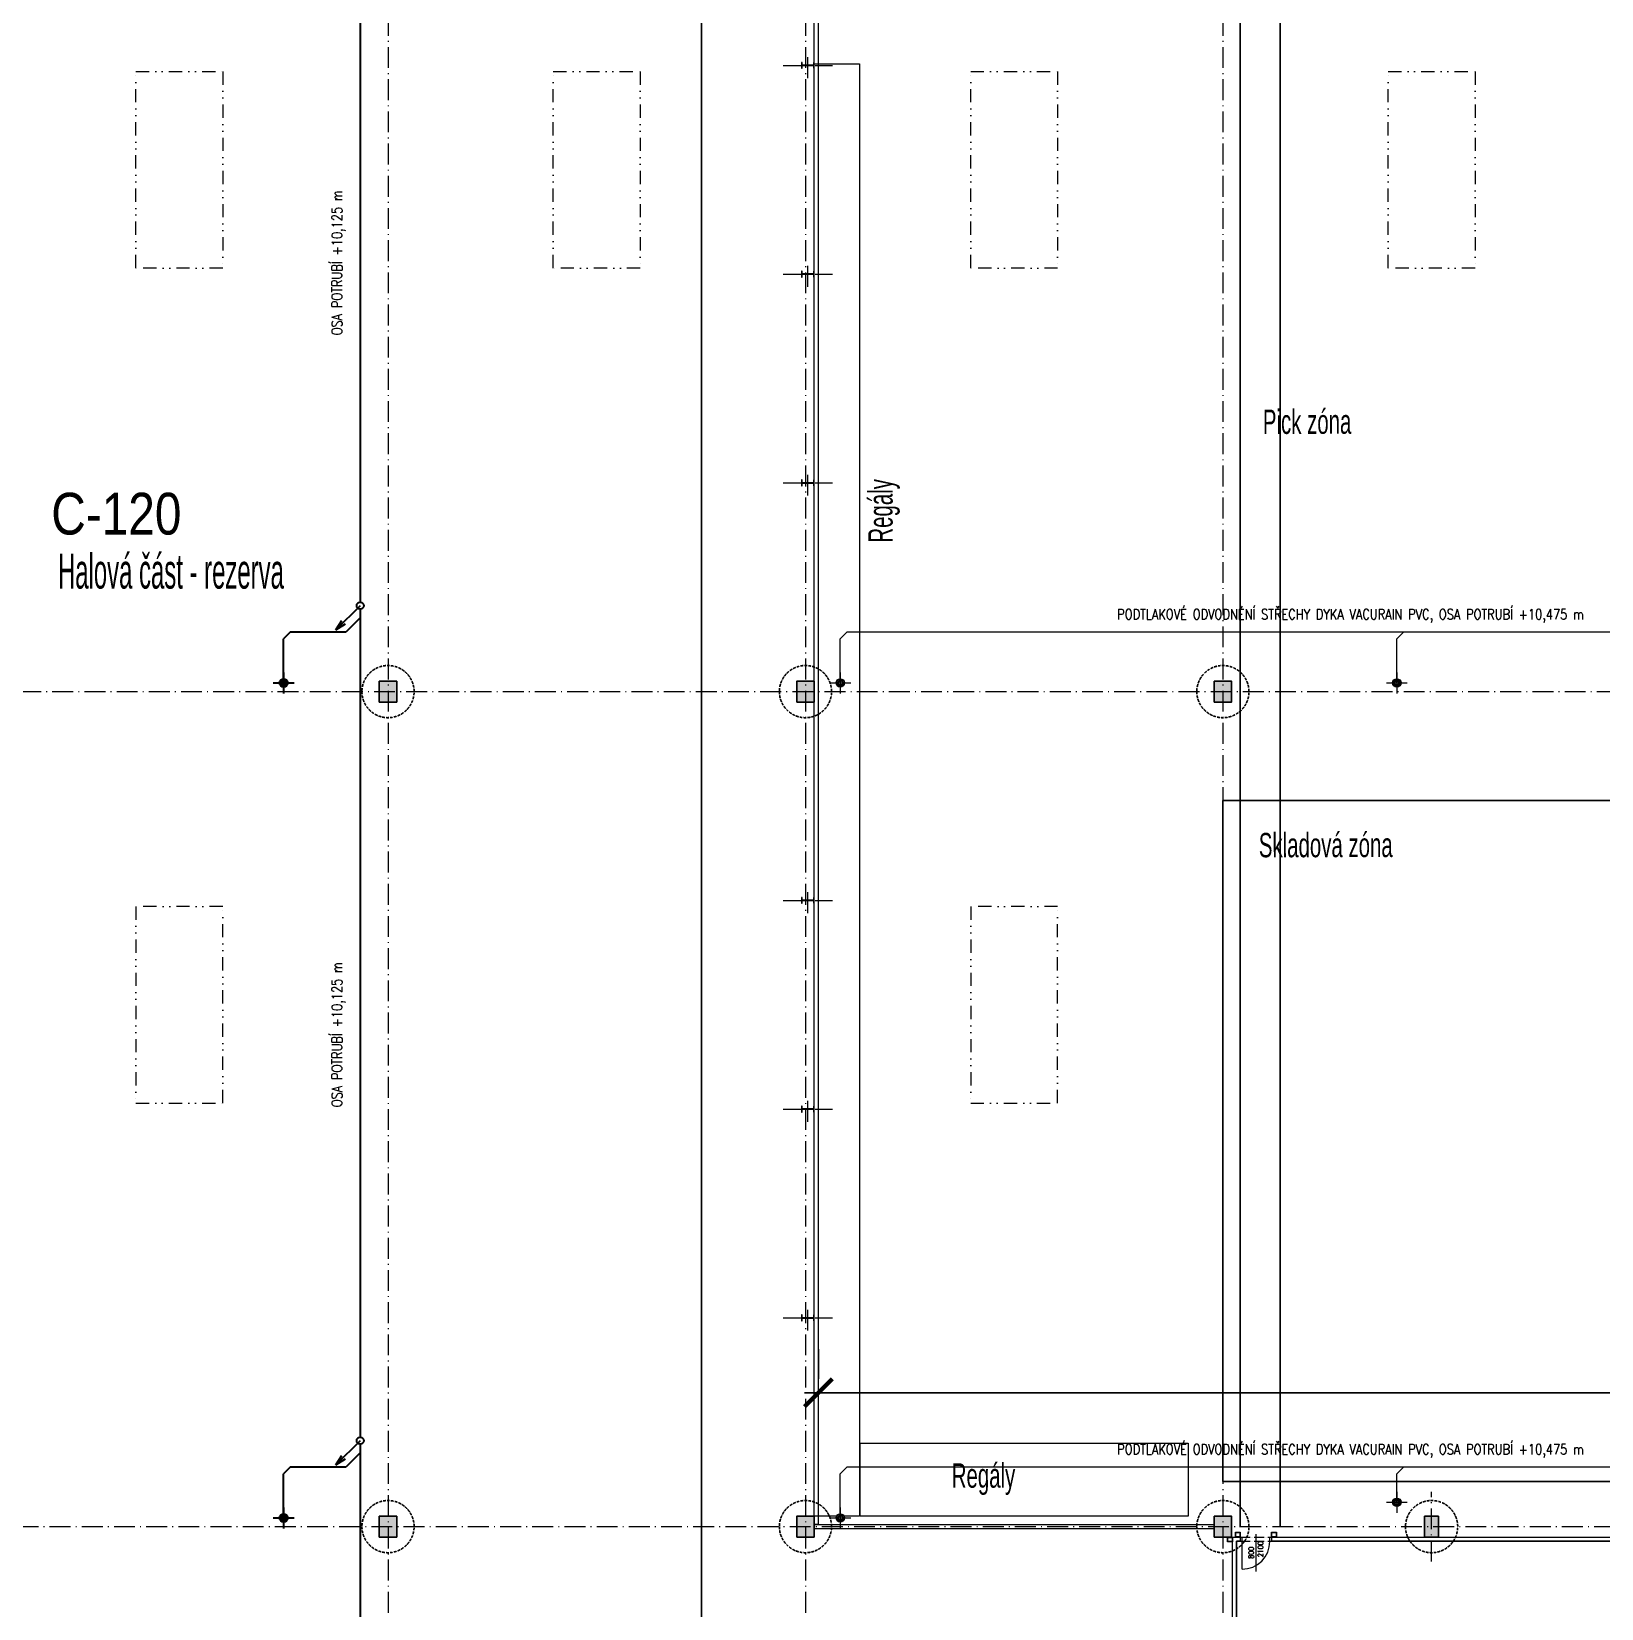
# Model space of a CAD drawing. Header units: millimetres. Extents: x 325046 to 1268204, y 1875583 to 2761998.
# Drawn here: x 983831 to 1028961, y 2540540 to 2585865 of the extents above; entities that cross this region are included whole.
import ezdxf

# ---------------------------------------------------------------- set-up
doc = ezdxf.new("R2010")
doc.units = ezdxf.units.MM
doc.header["$LTSCALE"] = 100
doc.header["$PDMODE"] = 65
for name, pattern in [('$AUDIT_BAD_LTYPE1', [0]), ('ACAD_ISO05W100', [33, 24, -3, 0, -3, 0, -3]), ('ACAD_ISO10W100', [18.5, 12, -3, 0.5, -3]), ('DASHED', [0.75, 0.5, -0.25]), ('DIVIDE', [31.75, 12.7, -6.35, 0, -6.35, 0, -6.35]), ('SO02_F11anp01$0${ Leader Line}', [0])]:
    doc.linetypes.add(name, pattern=pattern)
for name, color, linetype, lineweight, true_color in [('DVEŘE - POPIS', 7, 'Continuous', 5, 0x008a22), ('Korabek-text', 7, 'Continuous', 0, 0x7a7a7a), ('Korabek-trasy', 7, 'Continuous', 30, 0x7478c3), ('Korabek-vpuste', 7, 'Continuous', 30, 0x6f7ceb), ('Manipulační - obrys - 1. etapa', 7, 'Continuous', 13, 0x1a63a8), ('OCELOVÉ KONSTRUKCE', 7, 'Continuous', 13, 0x2865c8), ('otvory', 7, 'Continuous', 20, 0xb30000), ('Regály', 7, 'Continuous', 9, 0x0d4f10), ('Světlíky', 7, 'DIVIDE', 15, 0xf81696)]:
    doc.layers.add(name, color=color, linetype=linetype, lineweight=lineweight, true_color=true_color)
for name, color, linetype in [('kóty 100', 5, 'Continuous'), ('KÓTY 200', 5, 'Continuous'), ('Kóty osové', 5, 'Continuous'), ('Popis - dílčí', 5, 'Continuous'), ('ČÍSLO MÍSTNOSTI', 4, 'Continuous'), ('ŽB- SLOUPY', 3, 'Continuous')]:
    doc.layers.add(name, color=color, linetype=linetype)
for name, color, linetype, lineweight in [('Objekty - osy', 5, 'ACAD_ISO10W100', 20), ('OBVODOVÝ PLÁŠŤ', 2, 'Continuous', 9), ('ŽB - Šraf-prefa', 253, 'Continuous', 13)]:
    doc.layers.add(name, color=color, linetype=linetype, lineweight=lineweight)
for name, color, linetype, true_color in [('POPIS MÍSTNOSTÍ', 7, 'Continuous', 0x072bf2), ('Příprava na dock', 7, 'Continuous', 0x616161), ('Skladová zóna', 7, 'Continuous', 0xe85917)]:
    doc.layers.add(name, color=color, linetype=linetype, true_color=true_color)
doc.styles.add('ARIAL NARROW', font='ARIALN.TTF')
doc.styles.add('ARIL-TENKÝ', font='arial.ttf')
doc.styles.add('FSIMPLEX', font='simplex.shx')
doc.styles.add('ROMANS', font='romans.shx', dxfattribs={"width": 0.8})
doc.styles.add('ROZPISKA', font='arial.ttf', dxfattribs={"width": 0.6})
doc.dimstyles.new('100', dxfattribs={"dimscale": 100, "dimtxt": 2.3, "dimasz": 1.5, "dimexe": 1, "dimexo": 4, "dimgap": 1, "dimtad": 1, "dimdec": 0, "dimzin": 0, "dimdsep": 46, "dimtxsty": 'ARIAL NARROW', "dimblk": 'ARCHTICK', "dimcen": 4, "dimdle": 1, "dimclrd": 256, "dimclre": 256, "dimclrt": 7, "dimadec": 0, "dimazin": 0, "dimtfac": 1, "dimtdec": 0, "dimtix": 1, "dimtofl": 0, "dimtmove": 0, "dimatfit": 2, "dimldrblk": 'OBLIQUE', "dimfxl": 1, "dimtolj": 1, "dimtzin": 0, "dimlwd": -1, "dimlwe": -1, "dimarcsym": 1})
doc.dimstyles.new('200', dxfattribs={"dimscale": 200, "dimtxt": 2.3, "dimasz": 2, "dimexe": 1, "dimexo": 2, "dimgap": 1, "dimtad": 1, "dimdec": 0, "dimzin": 0, "dimdsep": 46, "dimtxsty": 'ARIAL NARROW', "dimblk": 'ARCHTICK', "dimcen": 4, "dimdle": 1, "dimclrd": 256, "dimclre": 256, "dimclrt": 7, "dimadec": 0, "dimazin": 0, "dimtfac": 1, "dimtdec": 0, "dimtix": 1, "dimtofl": 0, "dimtmove": 0, "dimatfit": 0, "dimldrblk": 'OBLIQUE', "dimfxl": 1, "dimtolj": 1, "dimtzin": 0, "dimlwd": -1, "dimlwe": -1, "dimarcsym": 0})
doc.dimstyles.new('400', dxfattribs={"dimscale": 400, "dimtxt": 2.5, "dimasz": 2, "dimexe": 1, "dimexo": 12, "dimgap": 1, "dimtad": 1, "dimdec": 0, "dimzin": 0, "dimdsep": 46, "dimtxsty": 'ARIL-TENKÝ', "dimblk": 'ARCHTICK', "dimcen": 4, "dimdle": 1, "dimclrd": 256, "dimclre": 256, "dimclrt": 7, "dimadec": 0, "dimazin": 0, "dimtfac": 1, "dimtdec": 0, "dimtix": 1, "dimtofl": 0, "dimtmove": 0, "dimatfit": 0, "dimldrblk": 'OBLIQUE', "dimfxl": 1, "dimtolj": 1, "dimtzin": 0, "dimlwd": -1, "dimlwe": -1, "dimarcsym": 0})

# ---------------------------------------------------------------- blocks, each defined once
blk = doc.blocks.new('H1 PU')
at = {"layer": 'Příprava na dock', "linetype": 'DASHED', "ltscale": 1.5}
blk.add_circle((1537736, -4876565), 750, dxfattribs=at)
blk = doc.blocks.new('_ARCHTICK')
at = {"color": 0, "linetype": 'ByBlock', "const_width": 0.15}
blk.add_lwpolyline([(-0.5, -0.5), (0.5, 0.5)], dxfattribs=at)
blk = doc.blocks.new('*D299')
at = {"layer": 'Defpoints', "color": 0, "transparency": 16777216}
for p in [(1006449, 2546738), (1006449, 2543193), (1078354, 2542593)]:
    blk.add_point(p, dxfattribs=at)
at = {"layer": 'Kóty osové', "transparency": 16777216}
for p, q in [((1006449, 2547993), (1006449, 2547138)), ((1078354, 2547393), (1078354, 2547138)), ((1078754, 2546738), (1006049, 2546738))]:
    blk.add_line(p, q, dxfattribs=at)
at = {"layer": 'Kóty osové', "transparency": 16777216, "xscale": 800, "yscale": 800, "zscale": 800, "rotation": 180}
blk.add_blockref('_ARCHTICK', (1006449, 2546738), dxfattribs=at)
at = {"layer": 'Kóty osové', "transparency": 16777216, "xscale": 800, "yscale": 800, "zscale": 800}
blk.add_blockref('_ARCHTICK', (1078354, 2546738), dxfattribs=at)
at = {"layer": 'Kóty osové', "color": 7, "transparency": 16777216, "insert": (1042401, 2547648), "char_height": 1000, "attachment_point": 5, "style": 'ARIL-TENKÝ'}
blk.add_mtext('\\A1;71905', dxfattribs=at)
blk = doc.blocks.new('_Oblique')
at = {"color": 0, "lineweight": -2}
blk.add_line((-0.5, -0.5), (0.5, 0.5), dxfattribs=at)
blk = doc.blocks.new('A$C7DC35752')
at = {"layer": 'OCELOVÉ KONSTRUKCE', "flags": 128}
blk.add_lwpolyline([(0, 140), (0, 0), (140, 0), (140, 140), (0, 140)], dxfattribs=at)
blk.add_lwpolyline([(10, 130), (10, 10), (130, 10), (130, 130)], close=True, dxfattribs=at)
blk = doc.blocks.new('*D351')
at = {"layer": 'Defpoints', "color": 0, "transparency": 16777216}
for p in [(1078474, 2590543), (1001625, 2452363), (1003087, 2452363)]:
    blk.add_point(p, dxfattribs=at)
at = {"layer": 'kóty 100', "transparency": 16777216}
for p, q in [((1078074, 2590543), (1002987, 2590543)), ((1003087, 2590643), (1003087, 2452263)), ((1002025, 2452363), (1003187, 2452363))]:
    blk.add_line(p, q, dxfattribs=at)
at = {"layer": 'kóty 100', "transparency": 16777216, "xscale": 150, "yscale": 150, "zscale": 150}
for p, rotation in [((1003087, 2590543), 90), ((1003087, 2452363), 270)]:
    blk.add_blockref('_ARCHTICK', p, dxfattribs=dict(at, rotation=rotation))
at = {"layer": 'kóty 100', "color": 7, "transparency": 16777216, "insert": (1002869, 2521453), "char_height": 230, "attachment_point": 5, "rotation": 90, "style": 'ARIAL NARROW'}
blk.add_mtext('\\A1;138179', dxfattribs=at)
blk = doc.blocks.new('*D414')
at = {"layer": 'Defpoints', "color": 0, "transparency": 16777216}
for p in [(1070729, 2594929), (1070729, 2591363), (1018579, 2542473)]:
    blk.add_point(p, dxfattribs=at)
at = {"layer": 'KÓTY 200', "transparency": 16777216}
for p, q in [((1018379, 2594929), (1070929, 2594929)), ((1018579, 2542873), (1018579, 2595129)), ((1070729, 2591763), (1070729, 2595129))]:
    blk.add_line(p, q, dxfattribs=at)
at = {"layer": 'KÓTY 200', "transparency": 16777216, "xscale": 400, "yscale": 400, "zscale": 400, "rotation": 180}
blk.add_blockref('_ARCHTICK', (1018579, 2594929), dxfattribs=at)
at = {"layer": 'KÓTY 200', "transparency": 16777216, "xscale": 400, "yscale": 400, "zscale": 400}
blk.add_blockref('_ARCHTICK', (1070729, 2594929), dxfattribs=at)
at = {"layer": 'KÓTY 200', "color": 7, "transparency": 16777216, "insert": (1044654, 2595364), "char_height": 460, "attachment_point": 5, "style": 'ARIAL NARROW'}
blk.add_mtext('\\A1;52150', dxfattribs=at)
blk = doc.blocks.new('*D421')
at = {"layer": 'Defpoints', "color": 0, "transparency": 16777216}
for p in [(1019729, 2594929), (1022429, 2591363), (1019729, 2542473)]:
    blk.add_point(p, dxfattribs=at)
at = {"layer": 'KÓTY 200', "transparency": 16777216}
for p, q in [((1022629, 2594929), (1019529, 2594929)), ((1019729, 2542873), (1019729, 2595129)), ((1022429, 2591763), (1022429, 2595129))]:
    blk.add_line(p, q, dxfattribs=at)
at = {"layer": 'KÓTY 200', "transparency": 16777216, "xscale": 400, "yscale": 400, "zscale": 400, "rotation": 180}
blk.add_blockref('_ARCHTICK', (1019729, 2594929), dxfattribs=at)
at = {"layer": 'KÓTY 200', "transparency": 16777216, "xscale": 400, "yscale": 400, "zscale": 400}
blk.add_blockref('_ARCHTICK', (1022429, 2594929), dxfattribs=at)
at = {"layer": 'KÓTY 200', "color": 7, "transparency": 16777216, "insert": (1021079, 2595364), "char_height": 460, "attachment_point": 5, "style": 'ARIAL NARROW'}
blk.add_mtext('\\A1;2700', dxfattribs=at)
blk = doc.blocks.new('*D422')
at = {"layer": 'Defpoints', "color": 0, "transparency": 16777216}
for p in [(1016429, 2594929), (1016429, 2591363), (1019729, 2542473)]:
    blk.add_point(p, dxfattribs=at)
at = {"layer": 'KÓTY 200', "transparency": 16777216}
for p, q in [((1019929, 2594929), (1016229, 2594929)), ((1016429, 2591763), (1016429, 2595129)), ((1019729, 2542873), (1019729, 2595129))]:
    blk.add_line(p, q, dxfattribs=at)
at = {"layer": 'KÓTY 200', "transparency": 16777216, "xscale": 400, "yscale": 400, "zscale": 400, "rotation": 180}
blk.add_blockref('_ARCHTICK', (1016429, 2594929), dxfattribs=at)
at = {"layer": 'KÓTY 200', "transparency": 16777216, "xscale": 400, "yscale": 400, "zscale": 400}
blk.add_blockref('_ARCHTICK', (1019729, 2594929), dxfattribs=at)
at = {"layer": 'KÓTY 200', "color": 7, "transparency": 16777216, "insert": (1018079, 2595364), "char_height": 460, "attachment_point": 5, "style": 'ARIAL NARROW'}
blk.add_mtext('\\A1;3300', dxfattribs=at)
blk = doc.blocks.new('vpust_tučně')
at = {"layer": 'Korabek-vpuste'}
for p, q in [((53.146, 90.671), (53.146, 91.171)), ((52.896, 90.921), (53.396, 90.921))]:
    blk.add_line(p, q, dxfattribs=at)
for radius in [0.1, 0.075, 0.05]:
    blk.add_circle((53.146, 90.921), radius, dxfattribs=at)
blk = doc.blocks.new('A$C73023567')
at = {"layer": 'Korabek-trasy'}
for p, q in [((287475, 122275.6), (287475, 103415.6)), ((287475, 103315.6), (286777.7, 102618.2)), ((286777.7, 102618.2), (286948.4, 102892.8)), ((287475, 102966.2), (287074.3, 102565.6)), ((287475, 103215.6), (287475, 79415.6)), ((285475.3, 102565.6), (285275, 102365.2)), ((285475.3, 102565.6), (287074.3, 102565.6)), ((286777.7, 102618.2), (287052.3, 102788.9)), ((285275, 101095.6), (285275, 102365.2)), ((287475, 79315.6), (286777.7, 78618.2)), ((286777.7, 78618.2), (286948.4, 78892.8)), ((287475, 78966.2), (287074.3, 78565.6)), ((287475, 79215.6), (287475, 55415.6)), ((285475.3, 78565.6), (285275, 78365.2)), ((285475.3, 78565.6), (287074.3, 78565.6)), ((286777.7, 78618.2), (287052.3, 78788.9)), ((285275, 77095.6), (285275, 78365.2))]:
    blk.add_line(p, q, dxfattribs=at)
at = {"layer": 'Korabek-trasy', "lineweight": 13}
for p, q in [((301475.3, 102565.6), (301275, 102365.2)), ((301475.3, 102565.6), (335274.7, 102565.6)), ((317475.3, 102565.6), (317275, 102365.2)), ((301275, 101095.6), (301275, 102365.2)), ((317275, 101095.6), (317275, 102365.2)), ((301475.3, 78565.6), (301275, 78365.2)), ((301475.3, 78565.6), (335274.7, 78565.6)), ((317475.3, 78565.6), (317275, 78365.2)), ((301275, 77095.6), (301275, 78365.2)), ((317275, 77545.6), (317275, 78365.2))]:
    blk.add_line(p, q, dxfattribs=at)
at = {"layer": 'Korabek-trasy'}
for centre in [(287475, 103315.6), (287475, 79315.6)]:
    blk.add_circle(centre, 100, dxfattribs=at)
at = {"layer": 'Korabek-vpuste', "lineweight": 13}
for p, q in [((300975, 101095.6), (301575, 101095.6)), ((301275, 101395.6), (301275, 100795.6)), ((316975, 101095.6), (317575, 101095.6)), ((317275, 101395.6), (317275, 100795.6)), ((316975, 77545.6), (317575, 77545.6)), ((317275, 77845.6), (317275, 77245.6)), ((300975, 77095.6), (301575, 77095.6)), ((301275, 77395.6), (301275, 76795.6))]:
    blk.add_line(p, q, dxfattribs=at)
for centre, radius in [((301275, 101095.6), 120), ((301275, 101095.6), 90), ((301275, 101095.6), 60), ((317275, 101095.6), 120), ((317275, 101095.6), 90), ((317275, 101095.6), 60), ((317275, 77545.6), 120), ((317275, 77545.6), 90), ((317275, 77545.6), 60), ((301275, 77095.6), 120), ((301275, 77095.6), 90), ((301275, 77095.6), 60)]:
    blk.add_circle(centre, radius, dxfattribs=at)
at = {"layer": 'Korabek-vpuste', "xscale": 1200, "yscale": 1200, "zscale": 1200, "rotation": 269.9999999927888}
for p in [(176169.4, 164870.4), (176169.4, 140870.4)]:
    blk.add_blockref('vpust_tučně', p, dxfattribs=at)
at = {"layer": 'Korabek-text', "char_height": 300, "width": 28411.347, "attachment_point": 7, "rotation": 90, "style": 'ROMANS'}
for insert in [(287048.2, 111087.4), (287048.2, 88901.8)]:
    blk.add_mtext('OSA POTRUBÍ +10,125 m', dxfattribs=dict(at, insert=insert))
at = {"layer": 'Korabek-text', "lineweight": 13, "char_height": 300, "width": 28411.347, "attachment_point": 7, "rotation": 0, "style": 'ROMANS'}
for insert in [(309236.8, 102827), (309236.8, 78827)]:
    blk.add_mtext('PODTLAKOVÉ ODVODNĚNÍ STŘECHY DYKA VACURAIN PVC, OSA POTRUBÍ +10,475 m', dxfattribs=dict(at, insert=insert))
blk = doc.blocks.new('A$C364165CE')
at = {"layer": 'otvory', "linetype": 'ACAD_ISO05W100', "ltscale": 0.12}
for p, q in [((0, 995), (900, 995)), ((0, 875), (900, 875))]:
    blk.add_line(p, q, dxfattribs=at)
at = {"layer": 'otvory'}
for p, q in [((50, 70), (50, 995)), ((850, 870), (850, 995))]:
    blk.add_line(p, q, dxfattribs=at)
at = {"layer": 'otvory', "ltscale": 2, "transparency": 33554687}
blk.add_line((450, 1074), (450, 0), dxfattribs=at)
blk.add_arc((50, 870), 800, 270, 0, dxfattribs=at)

msp = doc.modelspace()

# ---------------------------------------------------------------- hatches: boundary and pattern name
at = {"layer": 'ŽB - Šraf-prefa'}
h = msp.add_hatch(color=256, dxfattribs=at)
h.dxf.hatch_style = 1
h.paths.add_polyline_path([(993828.7, 2566592.7), (994328.7, 2566592.7), (994328.7, 2567192.7), (993828.7, 2567192.7)])
h = msp.add_hatch(color=256, dxfattribs=at)
h.dxf.hatch_style = 1
h.paths.add_polyline_path([(1005828.7, 2566592.7), (1006328.7, 2566592.7), (1006328.7, 2567192.7), (1005828.7, 2567192.7)])
h = msp.add_hatch(color=256, dxfattribs=at)
h.dxf.hatch_style = 1
h.paths.add_polyline_path([(1017828.7, 2566592.7), (1018328.7, 2566592.7), (1018328.7, 2567192.7), (1017828.7, 2567192.7)])
h = msp.add_hatch(color=256, dxfattribs=at)
h.dxf.hatch_style = 1
h.paths.add_polyline_path([(993828.7, 2542592.7), (994328.7, 2542592.7), (994328.7, 2543192.7), (993828.7, 2543192.7)])
h = msp.add_hatch(color=256, dxfattribs=at)
h.dxf.hatch_style = 1
h.paths.add_polyline_path([(1005828.7, 2542592.7), (1006328.7, 2542592.7), (1006328.7, 2543192.7), (1005828.7, 2543192.7)])
h = msp.add_hatch(color=256, dxfattribs=at)
h.dxf.hatch_style = 1
h.paths.add_polyline_path([(1017828.7, 2542592.7), (1018328.7, 2542592.7), (1018328.7, 2543192.7), (1017828.7, 2543192.7)])
h = msp.add_hatch(color=256, dxfattribs=at)
h.dxf.hatch_style = 1
h.paths.add_polyline_path([(1024278.7, 2543192.7), (1023878.7, 2543192.7), (1023878.7, 2542592.7), (1024278.7, 2542592.7)])

# ---------------------------------------------------------------- linework, layer by layer
at = {"layer": 'Manipulační - obrys - 1. etapa'}
msp.add_lwpolyline([(1019478.7, 2542472.7), (1078473.7, 2542472.7), (1078473.7, 2591362.7), (772398.7, 2591362.7)], dxfattribs=at)
msp.add_lwpolyline([(1078473.7, 2536304.3), (1020165.4, 2469009.6), (1008323.1, 2455342.1, -0.2227545), (1001625.4, 2452363.4), (995702.1, 2452358.5), (995702.1, 2449363.8), (830802.7, 2449363.2, -0.1831287), (804292.9, 2459409.4, 0.3789665), (775131.9, 2459409.3, -0.1831282), (748622.2, 2449362.9), (705683.7, 2449362.8), (705683.7, 2470422.7), (1018473.7, 2470422.7), (1018513.7, 2494382.7), (1018473.7, 2542472.7), (1018473.7, 2542472.7), (1018473.7, 2542472.7), (1018473.7, 2542472.7), (1018578.7, 2542472.7)], format="xyb", dxfattribs=at)
at = {"layer": 'Objekty - osy', "ltscale": 0.5}
for p, q in [((1005437.6, 2584892.7), (1006859.8, 2584892.7)), ((1006148.7, 2584526.6), (1006148.7, 2585258.8)), ((1006148.7, 2578526.6), (1006148.7, 2579258.8)), ((1005437.6, 2578892.7), (1006859.8, 2578892.7)), ((1006148.7, 2572526.6), (1006148.7, 2573258.8)), ((1005437.6, 2572892.7), (1006859.8, 2572892.7)), ((1005437.6, 2560892.7), (1006859.8, 2560892.7)), ((1006148.7, 2560526.6), (1006148.7, 2561258.8)), ((1006148.7, 2554526.6), (1006148.7, 2555258.8)), ((1005437.6, 2554892.7), (1006859.8, 2554892.7)), ((1006148.7, 2548526.6), (1006148.7, 2549258.8)), ((1005437.6, 2548892.7), (1006859.8, 2548892.7))]:
    msp.add_line(p, q, dxfattribs=at)
for points in [[(994078.7, 2591892.7), (994078.7, 2469892.7)], [(1006078.7, 2591892.7), (1006078.7, 2469892.7)], [(1018078.7, 2591892.7), (1018078.7, 2469892.7)], [(705078.7, 2566892.7), (1079078.7, 2566892.7)], [(1024078.7, 2541892.7), (1024078.7, 2543892.7)], [(705001.7, 2542892.7), (1079001.7, 2542892.7)]]:
    msp.add_lwpolyline(points, dxfattribs=at)
at = {"layer": 'OBVODOVÝ PLÁŠŤ'}
for p, q in [((1018578.7, 2542592.7), (1018578.7, 2542472.7)), ((1019478.7, 2542592.7), (1019478.7, 2542472.7))]:
    msp.add_line(p, q, dxfattribs=at)
for points in [[(1006328.7, 2591242.7), (1006448.7, 2591242.7), (1006448.7, 2542952.7), (1006328.7, 2542952.7), (1006328.7, 2591242.7)], [(1006328.7, 2542952.7), (1017828.7, 2542952.7), (1017828.7, 2542832.7), (1006328.7, 2542832.7), (1006328.7, 2542952.7)], [(1007328.7, 2470542.7), (1018353.7, 2470542.7), (1018353.7, 2542592.7), (1018578.7, 2542592.7)], [(1018578.7, 2542472.7), (1018473.7, 2542472.7), (1018473.7, 2470422.7), (1007328.7, 2470422.7)], [(1019478.7, 2542592.7), (1058728.7, 2542592.7)], [(1058728.7, 2542472.7), (1019478.7, 2542472.7)]]:
    msp.add_lwpolyline(points, dxfattribs=at)
at = {"layer": 'OCELOVÉ KONSTRUKCE'}
for points in [[(1005968.7, 2584977.7), (1005968.7, 2584807.7), (1005983.7, 2584807.7), (1005983.7, 2584872.7, -0.4142136), (1005998.7, 2584887.7), (1006298.7, 2584887.7, -0.4142136), (1006313.7, 2584872.7), (1006313.7, 2584807.7), (1006328.7, 2584807.7), (1006328.7, 2584977.7), (1006313.7, 2584977.7), (1006313.7, 2584912.7, -0.4142136), (1006298.7, 2584897.7), (1005998.7, 2584897.7, -0.4142136), (1005983.7, 2584912.7), (1005983.7, 2584977.7), (1005968.7, 2584977.7)], [(1005968.7, 2578977.7), (1005968.7, 2578807.7), (1005983.7, 2578807.7), (1005983.7, 2578872.7, -0.4142136), (1005998.7, 2578887.7), (1006298.7, 2578887.7, -0.4142136), (1006313.7, 2578872.7), (1006313.7, 2578807.7), (1006328.7, 2578807.7), (1006328.7, 2578977.7), (1006313.7, 2578977.7), (1006313.7, 2578912.7, -0.4142136), (1006298.7, 2578897.7), (1005998.7, 2578897.7, -0.4142136), (1005983.7, 2578912.7), (1005983.7, 2578977.7), (1005968.7, 2578977.7)], [(1005968.7, 2572977.7), (1005968.7, 2572807.7), (1005983.7, 2572807.7), (1005983.7, 2572872.7, -0.4142136), (1005998.7, 2572887.7), (1006298.7, 2572887.7, -0.4142136), (1006313.7, 2572872.7), (1006313.7, 2572807.7), (1006328.7, 2572807.7), (1006328.7, 2572977.7), (1006313.7, 2572977.7), (1006313.7, 2572912.7, -0.4142136), (1006298.7, 2572897.7), (1005998.7, 2572897.7, -0.4142136), (1005983.7, 2572912.7), (1005983.7, 2572977.7), (1005968.7, 2572977.7)], [(1005968.7, 2560977.7), (1005968.7, 2560807.7), (1005983.7, 2560807.7), (1005983.7, 2560872.7, -0.4142136), (1005998.7, 2560887.7), (1006298.7, 2560887.7, -0.4142136), (1006313.7, 2560872.7), (1006313.7, 2560807.7), (1006328.7, 2560807.7), (1006328.7, 2560977.7), (1006313.7, 2560977.7), (1006313.7, 2560912.7, -0.4142136), (1006298.7, 2560897.7), (1005998.7, 2560897.7, -0.4142136), (1005983.7, 2560912.7), (1005983.7, 2560977.7), (1005968.7, 2560977.7)], [(1005968.7, 2554977.7), (1005968.7, 2554807.7), (1005983.7, 2554807.7), (1005983.7, 2554872.7, -0.4142136), (1005998.7, 2554887.7), (1006298.7, 2554887.7, -0.4142136), (1006313.7, 2554872.7), (1006313.7, 2554807.7), (1006328.7, 2554807.7), (1006328.7, 2554977.7), (1006313.7, 2554977.7), (1006313.7, 2554912.7, -0.4142136), (1006298.7, 2554897.7), (1005998.7, 2554897.7, -0.4142136), (1005983.7, 2554912.7), (1005983.7, 2554977.7), (1005968.7, 2554977.7)], [(1005968.7, 2548977.7), (1005968.7, 2548807.7), (1005983.7, 2548807.7), (1005983.7, 2548872.7, -0.4142136), (1005998.7, 2548887.7), (1006298.7, 2548887.7, -0.4142136), (1006313.7, 2548872.7), (1006313.7, 2548807.7), (1006328.7, 2548807.7), (1006328.7, 2548977.7), (1006313.7, 2548977.7), (1006313.7, 2548912.7, -0.4142136), (1006298.7, 2548897.7), (1005998.7, 2548897.7, -0.4142136), (1005983.7, 2548912.7), (1005983.7, 2548977.7), (1005968.7, 2548977.7)]]:
    msp.add_lwpolyline(points, format="xyb", dxfattribs=at)
at = {"layer": 'Regály'}
for points in [[(1006328.7, 2584937.4), (1007635, 2584937.4), (1007635, 2543192.7), (1006328.7, 2543192.7)], [(1007652.2, 2545287), (1017078.7, 2545287), (1017078.7, 2543192.7), (1007652.2, 2543192.7)]]:
    msp.add_lwpolyline(points, close=True, dxfattribs=at)
at = {"layer": 'Skladová zóna'}
msp.add_lwpolyline([(1018078.7, 2563762.6), (1032578.7, 2563762.6), (1032578.7, 2544192.7), (1018078.7, 2544192.7)], close=True, dxfattribs=at)
at = {"layer": 'Světlíky', "ltscale": 0.3}
for points in [[(986828.7, 2584717.7), (989328.7, 2584717.7), (989328.7, 2579067.7), (986828.7, 2579067.7)], [(998828.7, 2584717.7), (1001328.7, 2584717.7), (1001328.7, 2579067.7), (998828.7, 2579067.7)], [(1010828.7, 2584717.7), (1013328.7, 2584717.7), (1013328.7, 2579067.7), (1010828.7, 2579067.7)], [(1022828.7, 2584717.7), (1025328.7, 2584717.7), (1025328.7, 2579067.7), (1022828.7, 2579067.7)], [(986828.7, 2555067.7), (989328.7, 2555067.7), (989328.7, 2560717.7), (986828.7, 2560717.7)], [(1010828.7, 2555067.7), (1013328.7, 2555067.7), (1013328.7, 2560717.7), (1010828.7, 2560717.7)]]:
    msp.add_lwpolyline(points, close=True, dxfattribs=at)
at = {"layer": 'ŽB- SLOUPY'}
for points in [[(993828.7, 2566592.7), (994328.7, 2566592.7), (994328.7, 2567192.7), (993828.7, 2567192.7)], [(1005828.7, 2566592.7), (1006328.7, 2566592.7), (1006328.7, 2567192.7), (1005828.7, 2567192.7)], [(1017828.7, 2566592.7), (1018328.7, 2566592.7), (1018328.7, 2567192.7), (1017828.7, 2567192.7)], [(993828.7, 2542592.7), (994328.7, 2542592.7), (994328.7, 2543192.7), (993828.7, 2543192.7)], [(1005828.7, 2542592.7), (1006328.7, 2542592.7), (1006328.7, 2543192.7), (1005828.7, 2543192.7)], [(1017828.7, 2542592.7), (1018328.7, 2542592.7), (1018328.7, 2543192.7), (1017828.7, 2543192.7)], [(1024278.7, 2543192.7), (1023878.7, 2543192.7), (1023878.7, 2542592.7), (1024278.7, 2542592.7)]]:
    msp.add_lwpolyline(points, close=True, dxfattribs=at)

# ---------------------------------------------------------------- block references
at = {"layer": 'Korabek-trasy', "linetype": 'SO02_F11anp01$0${ Leader Line}'}
msp.add_blockref('A$C73023567', (705803.7, 2466047.2), dxfattribs=at)
at = {"layer": 'OCELOVÉ KONSTRUKCE', "linetype": '$AUDIT_BAD_LTYPE1', "xscale": -1, "rotation": 270}
for p in [(1018438.7, 2542592.7), (1019478.7, 2542592.7), (1018213.7, 2542452.7)]:
    msp.add_blockref('A$C7DC35752', p, dxfattribs=at)
at = {"layer": 'otvory', "ltscale": 100}
msp.add_blockref('A$C364165CE', (1018578.7, 2541598.1), dxfattribs=at)
at = {"layer": 'Příprava na dock', "xscale": -1, "rotation": 89.99999999999993}
for p in [(-3882486.3, 4104628.7), (-3870486.3, 4104628.7), (-3858486.3, 4104628.7), (-3882486.3, 4080628.7), (-3870486.3, 4080628.7), (-3858486.3, 4080628.7), (-3852486.3, 4080628.7)]:
    msp.add_blockref('H1 PU', p, dxfattribs=at)

# ---------------------------------------------------------------- texts
at = {"layer": 'DVEŘE - POPIS', "style": 'FSIMPLEX', "width": 0.8}
for s, p in [('800', (1018967.6, 2541968.6)), ('2100', (1019237.7, 2542014.1))]:
    msp.add_text(s, height=150, rotation=90, dxfattribs=at).set_placement(p)
at = {"layer": 'Popis - dílčí', "char_height": 700, "width": 8904.447, "attachment_point": 3, "style": 'ROZPISKA'}
for s, insert, rotation in [('Pick zóna', (1021770.7, 2575003.4, 0), 0.1087), ('Regály', (1007882.6, 2573000.6, 0), 90.1087), ('Skladová zóna', (1022959.7, 2562837, 0), 0.1087), ('Regály', (1012110, 2544712.6, 0), 0.1087)]:
    msp.add_mtext(s, dxfattribs=dict(at, insert=insert, rotation=rotation))
at = {"layer": 'POPIS MÍSTNOSTÍ', "style": 'ARIAL NARROW', "width": 0.6}
msp.add_text('Halová část - rezerva', height=1000, dxfattribs=at).set_placement((984591.2, 2569853.3))
at = {"layer": 'ČÍSLO MÍSTNOSTI', "style": 'ARIAL NARROW'}
msp.add_text('C-120', height=1200, dxfattribs=at).set_placement((984397.7, 2571407.1))

# ---------------------------------------------------------------- dimensions: what is measured, and where the dimension line sits
at = {"layer": 'kóty 100'}
dim = msp.add_linear_dim(base=(1003086.6, 2452363.4), p1=(1078473.7, 2590542.7), p2=(1001625.4, 2452363.4), angle=90, dimstyle='100', override={"dimtmove": 1}, dxfattribs=at)
dim.commit()
dim.dimension.update_dxf_attribs({"geometry": '*D351', "text_midpoint": (1002869.2, 2521453.1)})
at = {"layer": 'KÓTY 200'}
for base, p1, p2, picture, middle in [((1016428.7, 2594928.8), (1019728.7, 2542472.7), (1016428.7, 2591362.7), '*D422', (1018078.7, 2595363.7)), ((1019728.7, 2594928.8), (1022428.7, 2591362.7), (1019728.7, 2542472.7), '*D421', (1021078.7, 2595363.7))]:
    dim = msp.add_linear_dim(base=base, p1=p1, p2=p2, dimstyle='200', override={"dimtmove": 1}, dxfattribs=at)
    dim.commit()
    dim.dimension.update_dxf_attribs({"geometry": picture, "text_midpoint": middle})
dim = msp.add_linear_dim(base=(1070728.7, 2594928.8), p1=(1018578.7, 2542472.7), p2=(1070728.7, 2591362.7), dimstyle='200', dxfattribs=at)
dim.commit()
dim.dimension.update_dxf_attribs({"geometry": '*D414', "text_midpoint": (1044653.7, 2595363.7)})
at = {"layer": 'Kóty osové'}
dim = msp.add_linear_dim(base=(1006448.7, 2546737.6), p1=(1078353.7, 2542592.7), p2=(1006448.7, 2543192.7), dimstyle='400', dxfattribs=at)
dim.commit()
dim.dimension.update_dxf_attribs({"geometry": '*D299', "text_midpoint": (1042401.2, 2547648.2)})

doc.saveas('drawing.dxf')
